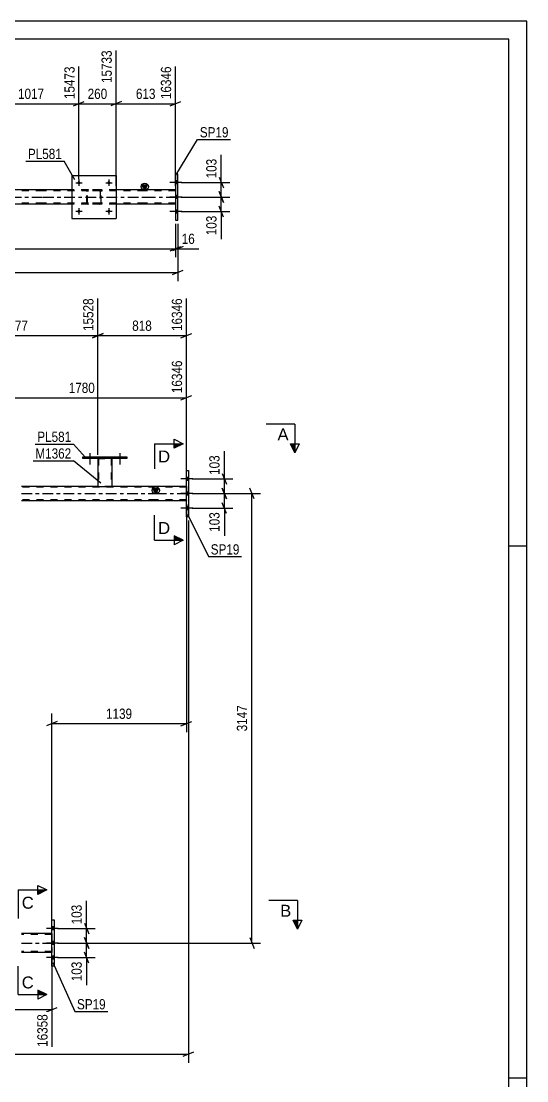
# Model space of a CAD drawing. Header units: millimetres. Extents: x 0 to 841, y 0 to 594.
# Drawn here: x 699.4 to 841, y 297.3 to 594 of the extents above; entities that cross this region are included whole.
import ezdxf

# ---------------------------------------------------------------- set-up
doc = ezdxf.new("R2010")
doc.units = ezdxf.units.MM
doc.linetypes.add('DXK_LINE_DOT2', pattern=[3.9198, 1.9599, -1.9599])
doc.linetypes.add('DXK_LINE_DOT3', pattern=[5.9187, 2.979, -0.9799, 0.9799, -0.9799])
doc.styles.add('Arial', font='ARIAL.TTF', dxfattribs={"height": 0.2})
doc.styles.add('Arial Narrow', font='ARIALN.TTF', dxfattribs={"height": 0.2})

# ---------------------------------------------------------------- blocks, each defined once
blk = doc.blocks.new('Unknown-318894736-1133')
at = {"color": 5, "linetype": 'Continuous'}
for p, q in [((841, 594), (0, 594)), ((841, 0), (841, 594)), ((836, 589), (5, 589)), ((836, 5), (836, 589)), ((841, 447), (836, 447)), ((841, 298), (836, 298))]:
    blk.add_line(p, q, dxfattribs=at)
blk = doc.blocks.new('Part-318894736-4800 - 4784')
at = {"color": 2, "linetype": 'Continuous'}
for p, q in [((743.25, 551.26), (742.61, 551.26)), ((742.61, 551.26), (742.61, 538.26)), ((743.25, 538.26), (743.25, 551.26)), ((742.61, 538.26), (743.25, 538.26))]:
    blk.add_line(p, q, dxfattribs=at)
blk = doc.blocks.new('Part-318894736-4868 - 4784')
at = {"color": 2, "linetype": 'Continuous'}
for p, q in [((713.59, 550.76), (713.59, 538.76)), ((713.59, 550.76), (725.99, 550.76)), ((725.99, 550.76), (725.99, 538.76)), ((713.59, 538.76), (725.99, 538.76))]:
    blk.add_line(p, q, dxfattribs=at)
blk = doc.blocks.new('Part-318894736-4863 - 4784')
at = {"color": 7, "linetype": 'DXK_LINE_DOT2'}
for p, q in [((717.79, 546.28), (717.82, 546.46)), ((717.82, 546.46), (717.79, 546.28)), ((717.79, 543.24), (717.79, 546.28)), ((718.03, 546.28), (718.04, 546.37)), ((718.03, 543.24), (718.03, 546.28)), ((718.04, 546.37), (718.1, 546.45)), ((718.08, 546.72), (718.27, 546.76)), ((718.27, 546.76), (718.08, 546.72)), ((718.1, 546.45), (718.17, 546.5)), ((718.17, 546.5), (718.27, 546.52)), ((721.31, 546.76), (718.27, 546.76)), ((721.31, 546.52), (718.27, 546.52)), ((721.31, 546.76), (721.49, 546.72)), ((721.49, 546.72), (721.31, 546.76)), ((721.31, 546.52), (721.4, 546.5)), ((721.4, 546.5), (721.48, 546.45)), ((721.48, 546.45), (721.53, 546.37)), ((721.53, 546.37), (721.55, 546.28)), ((721.55, 546.28), (721.55, 543.24)), ((721.75, 546.46), (721.79, 546.28)), ((721.79, 546.28), (721.75, 546.46)), ((721.79, 543.24), (721.79, 546.28)), ((717.82, 543.05), (717.79, 543.24)), ((717.79, 543.24), (717.82, 543.05)), ((718.04, 543.14), (718.03, 543.24)), ((718.1, 543.07), (718.04, 543.14)), ((718.17, 543.01), (718.1, 543.07)), ((721.48, 543.07), (721.4, 543.01)), ((721.53, 543.14), (721.48, 543.07)), ((721.55, 543.24), (721.53, 543.14)), ((721.79, 543.24), (721.75, 543.05)), ((721.75, 543.05), (721.79, 543.24)), ((718.27, 542.76), (718.08, 542.79)), ((718.08, 542.79), (718.27, 542.76)), ((718.27, 543), (718.17, 543.01)), ((721.31, 543), (718.27, 543)), ((721.31, 542.76), (718.27, 542.76)), ((721.4, 543.01), (721.31, 543)), ((721.49, 542.79), (721.31, 542.76)), ((721.31, 542.76), (721.49, 542.79))]:
    blk.add_line(p, q, dxfattribs=at)
at = {"color": 7, "linetype": 'DXK_LINE_DOT3'}
blk.add_line((719.79, 544.76), (719.79, 544.76), dxfattribs=at)
at = {"color": 7, "linetype": 'DXK_LINE_DOT2'}
for centre, start, end in [((718.27, 546.28), 112.5, 157.5), ((718.27, 546.28), 112.5, 157.5), ((721.31, 546.28), 22.5, 67.5), ((721.31, 546.28), 22.5, 67.5), ((718.27, 543.24), 202.5, 247.5), ((718.27, 543.24), 202.5, 247.5), ((721.31, 543.24), 292.5, 337.5), ((721.31, 543.24), 292.5, 337.5)]:
    blk.add_arc(centre, 0.48, start, end, dxfattribs=at)
blk = doc.blocks.new('Bolt-318894736-4921 - 4784')
at = {"linetype": 'Continuous'}
for points in [[(716.03, 540.76, -1), (715.15, 540.76, -1)], [(724.43, 540.76, -1), (723.55, 540.76, -1)]]:
    blk.add_hatch(color=1, dxfattribs=at).paths.add_polyline_path(points)
at = {"color": 1, "linetype": 'Continuous'}
for p, q in [((714.71, 540.76), (716.47, 540.76)), ((715.59, 541.64), (715.59, 539.88)), ((723.11, 540.76), (724.87, 540.76)), ((723.99, 541.64), (723.99, 539.88))]:
    blk.add_line(p, q, dxfattribs=at)
blk = doc.blocks.new('Bolt-318894736-4922 - 4784')
at = {"linetype": 'Continuous'}
for points in [[(716.03, 548.76, -1), (715.15, 548.76, -1)], [(724.43, 548.76, -1), (723.55, 548.76, -1)]]:
    blk.add_hatch(color=1, dxfattribs=at).paths.add_polyline_path(points)
at = {"color": 1, "linetype": 'Continuous'}
for p, q in [((715.59, 549.64), (715.59, 547.88)), ((723.99, 549.64), (723.99, 547.88)), ((714.71, 548.76), (716.47, 548.76)), ((723.11, 548.76), (724.87, 548.76))]:
    blk.add_line(p, q, dxfattribs=at)
blk = doc.blocks.new('Bolt-318894736-4955 - 4784')
at = {"linetype": 'Continuous'}
for points in [[(743.25, 548.42), (743.25, 549.3), (742.61, 549.3), (742.61, 548.42)], [(743.25, 548.42), (743.25, 549.3), (742.61, 549.3), (742.61, 548.42)], [(743.25, 548.42), (743.25, 549.3), (742.61, 549.3), (742.61, 548.42)], [(743.25, 544.32), (743.25, 545.2), (742.61, 545.2), (742.61, 544.32)], [(743.25, 544.32), (743.25, 545.2), (742.61, 545.2), (742.61, 544.32)], [(743.25, 540.22), (743.25, 541.1), (742.61, 541.1), (742.61, 540.22)], [(743.25, 540.22), (743.25, 541.1), (742.61, 541.1), (742.61, 540.22)], [(743.25, 540.22), (743.25, 541.1), (742.61, 541.1), (742.61, 540.22)]]:
    blk.add_hatch(color=1, dxfattribs=at).paths.add_polyline_path(points)
at = {"color": 1, "linetype": 'Continuous'}
for p, q in [((743.25, 549.3), (742.61, 549.3)), ((743.25, 549.3), (742.61, 549.3)), ((743.25, 549.3), (742.61, 549.3)), ((744.41, 548.86), (741.09, 548.86)), ((744.41, 548.86), (741.09, 548.86)), ((744.41, 548.86), (741.09, 548.86)), ((743.25, 548.42), (742.61, 548.42)), ((743.25, 548.42), (742.61, 548.42)), ((743.25, 548.42), (742.61, 548.42)), ((744.41, 544.76), (741.09, 544.76)), ((744.41, 544.76), (741.09, 544.76)), ((743.25, 545.2), (742.61, 545.2)), ((743.25, 545.2), (742.61, 545.2)), ((743.25, 544.32), (742.61, 544.32)), ((743.25, 544.32), (742.61, 544.32)), ((744.41, 540.66), (741.09, 540.66)), ((744.41, 540.66), (741.09, 540.66)), ((744.41, 540.66), (741.09, 540.66)), ((743.25, 541.1), (742.61, 541.1)), ((743.25, 541.1), (742.61, 541.1)), ((743.25, 541.1), (742.61, 541.1)), ((743.25, 540.22), (742.61, 540.22)), ((743.25, 540.22), (742.61, 540.22)), ((743.25, 540.22), (742.61, 540.22))]:
    blk.add_line(p, q, dxfattribs=at)
blk = doc.blocks.new('Part-318894736-4962 - 4784')
at = {"linetype": 'Continuous'}
blk.add_hatch(color=2, dxfattribs=at).paths.add_polyline_path([(734.04, 546.76), (733.24, 548.16), (734.84, 548.16)])
at = {"color": 7, "linetype": 'DXK_LINE_DOT2'}
for p, q in [((705.49, 546.52), (110.57, 546.52)), ((733.99, 546.52), (705.59, 546.52)), ((725.99, 546.76), (713.59, 546.76)), ((742.61, 546.52), (734.09, 546.52)), ((742.61, 546.76), (742.61, 542.76)), ((705.49, 543), (110.57, 543)), ((733.99, 543), (705.59, 543)), ((725.99, 542.76), (713.59, 542.76)), ((742.61, 543), (734.09, 543))]:
    blk.add_line(p, q, dxfattribs=at)
at = {"color": 2, "linetype": 'Continuous'}
for p, q in [((705.49, 546.76), (688.81, 546.76)), ((713.59, 546.76), (705.59, 546.76)), ((733.99, 546.76), (725.99, 546.76)), ((734.04, 546.76), (733.24, 548.16)), ((733.24, 548.16), (734.84, 548.16)), ((734.84, 548.16), (734.04, 546.76)), ((742.61, 546.76), (734.09, 546.76)), ((705.49, 542.76), (688.81, 542.76)), ((713.59, 542.76), (705.59, 542.76)), ((733.99, 542.76), (725.99, 542.76)), ((742.61, 542.76), (734.09, 542.76))]:
    blk.add_line(p, q, dxfattribs=at)
at = {"color": 7, "linetype": 'DXK_LINE_DOT3'}
for p, q in [((110.57, 544.76), (705.49, 544.76)), ((705.59, 544.76), (733.99, 544.76)), ((734.09, 544.76), (742.61, 544.76))]:
    blk.add_line(p, q, dxfattribs=at)
at = {"color": 2, "linetype": 'Continuous'}
blk.add_circle((734.04, 547.66), 1, dxfattribs=at)
blk = doc.blocks.new('Bolt-318894736-3233 - 3231')
at = {"linetype": 'Continuous'}
for points in [[(718.21, 471.54), (719.09, 471.54), (719.09, 472.02), (718.21, 472.02)], [(726.61, 471.54), (727.49, 471.54), (727.49, 472.02), (726.61, 472.02)]]:
    blk.add_hatch(color=1, dxfattribs=at).paths.add_polyline_path(points)
at = {"color": 1, "linetype": 'Continuous'}
for p, q in [((718.21, 472.02), (718.21, 471.54)), ((718.65, 473.02), (718.65, 469.9)), ((719.09, 472.02), (719.09, 471.54)), ((726.61, 472.02), (726.61, 471.54)), ((727.05, 473.02), (727.05, 469.9)), ((727.49, 472.02), (727.49, 471.54))]:
    blk.add_line(p, q, dxfattribs=at)
blk = doc.blocks.new('Part-318894736-3268 - 3231')
at = {"color": 2, "linetype": 'Continuous'}
for p, q in [((720.85, 471.54), (720.85, 463.71)), ((724.85, 471.54), (724.85, 463.71)), ((720.85, 463.71), (724.82, 463.71)), ((724.85, 463.71), (724.82, 463.71))]:
    blk.add_line(p, q, dxfattribs=at)
at = {"color": 7, "linetype": 'DXK_LINE_DOT2'}
for p, q in [((720.85, 471.54), (724.85, 471.54)), ((720.85, 471.54), (720.85, 471.54)), ((720.85, 471.54), (720.85, 471.54)), ((721.09, 471.54), (721.09, 463.71)), ((724.61, 471.54), (724.61, 463.71)), ((724.85, 471.54), (724.85, 471.54)), ((724.85, 471.54), (724.85, 471.54)), ((724.59, 463.71), (724.61, 463.71))]:
    blk.add_line(p, q, dxfattribs=at)
blk = doc.blocks.new('Part-318894736-3263 - 3231')
at = {"color": 2, "linetype": 'Continuous'}
for p, q in [((716.65, 472.02), (729.05, 472.02)), ((716.65, 471.54), (716.65, 472.02)), ((729.05, 472.02), (729.05, 471.54)), ((729.05, 471.54), (716.65, 471.54))]:
    blk.add_line(p, q, dxfattribs=at)
blk = doc.blocks.new('Bolt-318894736-3346 - 3231')
at = {"linetype": 'Continuous'}
for points in [[(718.21, 471.54), (719.09, 471.54), (719.09, 472.02), (718.21, 472.02)], [(726.61, 471.54), (727.49, 471.54), (727.49, 472.02), (726.61, 472.02)]]:
    blk.add_hatch(color=1, dxfattribs=at).paths.add_polyline_path(points)
at = {"color": 1, "linetype": 'Continuous'}
for p, q in [((718.21, 472.02), (718.21, 471.54)), ((718.65, 473.02), (718.65, 469.9)), ((719.09, 472.02), (719.09, 471.54)), ((726.61, 472.02), (726.61, 471.54)), ((727.05, 473.02), (727.05, 469.9)), ((727.49, 472.02), (727.49, 471.54))]:
    blk.add_line(p, q, dxfattribs=at)
blk = doc.blocks.new('Part-318894736-3419 - 3231')
at = {"color": 2, "linetype": 'Continuous'}
for p, q in [((708, 338.49), (699.48, 338.49)), ((708, 333.21), (699.48, 333.21))]:
    blk.add_line(p, q, dxfattribs=at)
at = {"color": 7, "linetype": 'DXK_LINE_DOT2'}
for p, q in [((708, 338.49), (708, 333.21)), ((708, 338.25), (699.48, 338.25)), ((708, 333.45), (699.48, 333.45))]:
    blk.add_line(p, q, dxfattribs=at)
at = {"color": 7, "linetype": 'DXK_LINE_DOT3'}
blk.add_line((699.48, 335.85), (708, 335.85), dxfattribs=at)
blk = doc.blocks.new('Part-318894736-3655 - 3231')
at = {"linetype": 'Continuous'}
blk.add_hatch(color=2, dxfattribs=at).paths.add_polyline_path([(737.11, 461.71), (736.31, 463.11), (737.91, 463.11)])
at = {"color": 2, "linetype": 'Continuous'}
for p, q in [((720.85, 463.71), (699.48, 463.71)), ((737.05, 463.71), (724.85, 463.71)), ((737.11, 461.71), (736.31, 463.11)), ((736.31, 463.11), (737.91, 463.11)), ((737.91, 463.11), (737.11, 461.71)), ((745.67, 463.71), (737.15, 463.71)), ((737.05, 459.71), (699.48, 459.71)), ((745.67, 459.71), (737.15, 459.71))]:
    blk.add_line(p, q, dxfattribs=at)
at = {"color": 7, "linetype": 'DXK_LINE_DOT2'}
for p, q in [((737.05, 463.47), (699.48, 463.47)), ((724.85, 463.71), (720.85, 463.71)), ((745.67, 463.47), (737.15, 463.47)), ((745.67, 463.71), (745.67, 459.71)), ((737.05, 459.95), (699.48, 459.95)), ((745.67, 459.95), (737.15, 459.95))]:
    blk.add_line(p, q, dxfattribs=at)
at = {"color": 7, "linetype": 'DXK_LINE_DOT3'}
for p, q in [((699.48, 461.71), (737.05, 461.71)), ((737.15, 461.71), (745.67, 461.71))]:
    blk.add_line(p, q, dxfattribs=at)
at = {"color": 2, "linetype": 'Continuous'}
blk.add_circle((737.11, 462.61), 1, dxfattribs=at)
blk = doc.blocks.new('Bolt-318894736-3677 - 3231')
at = {"linetype": 'Continuous'}
for points in [[(745.67, 466.25), (745.67, 465.37), (746.31, 465.37), (746.31, 466.25)], [(745.67, 466.25), (745.67, 465.37), (746.31, 465.37), (746.31, 466.25)], [(745.67, 466.25), (745.67, 465.37), (746.31, 465.37), (746.31, 466.25)], [(745.67, 462.15), (745.67, 461.27), (746.31, 461.27), (746.31, 462.15)], [(745.67, 462.15), (745.67, 461.27), (746.31, 461.27), (746.31, 462.15)], [(745.67, 458.05), (745.67, 457.17), (746.31, 457.17), (746.31, 458.05)], [(745.67, 458.05), (745.67, 457.17), (746.31, 457.17), (746.31, 458.05)], [(745.67, 458.05), (745.67, 457.17), (746.31, 457.17), (746.31, 458.05)]]:
    blk.add_hatch(color=1, dxfattribs=at).paths.add_polyline_path(points)
at = {"color": 1, "linetype": 'Continuous'}
for p, q in [((746.31, 466.25), (745.67, 466.25)), ((746.31, 466.25), (745.67, 466.25)), ((746.31, 466.25), (745.67, 466.25)), ((747.47, 465.81), (744.15, 465.81)), ((747.47, 465.81), (744.15, 465.81)), ((747.47, 465.81), (744.15, 465.81)), ((746.31, 465.37), (745.67, 465.37)), ((746.31, 465.37), (745.67, 465.37)), ((746.31, 465.37), (745.67, 465.37)), ((747.47, 461.71), (744.15, 461.71)), ((747.47, 461.71), (744.15, 461.71)), ((746.31, 462.15), (745.67, 462.15)), ((746.31, 462.15), (745.67, 462.15)), ((746.31, 461.27), (745.67, 461.27)), ((746.31, 461.27), (745.67, 461.27)), ((747.47, 457.61), (744.15, 457.61)), ((747.47, 457.61), (744.15, 457.61)), ((747.47, 457.61), (744.15, 457.61)), ((746.31, 458.05), (745.67, 458.05)), ((746.31, 458.05), (745.67, 458.05)), ((746.31, 458.05), (745.67, 458.05)), ((746.31, 457.17), (745.67, 457.17)), ((746.31, 457.17), (745.67, 457.17)), ((746.31, 457.17), (745.67, 457.17))]:
    blk.add_line(p, q, dxfattribs=at)
blk = doc.blocks.new('Part-318894736-3600 - 3231')
at = {"color": 2, "linetype": 'Continuous'}
for p, q in [((708, 329.35), (708, 342.35)), ((708, 342.35), (708.64, 342.35)), ((708.64, 342.35), (708.64, 329.35)), ((708.64, 329.35), (708, 329.35))]:
    blk.add_line(p, q, dxfattribs=at)
blk = doc.blocks.new('Part-318894736-3605 - 3231')
at = {"color": 2, "linetype": 'Continuous'}
for p, q in [((745.67, 455.21), (745.67, 468.21)), ((745.67, 468.21), (746.31, 468.21)), ((746.31, 468.21), (746.31, 455.21)), ((746.31, 455.21), (745.67, 455.21))]:
    blk.add_line(p, q, dxfattribs=at)
blk = doc.blocks.new('Bolt-318894736-3676 - 3231')
at = {"linetype": 'Continuous'}
for points in [[(708, 340.39), (708, 339.51), (708.64, 339.51), (708.64, 340.39)], [(708, 340.39), (708, 339.51), (708.64, 339.51), (708.64, 340.39)], [(708, 340.39), (708, 339.51), (708.64, 339.51), (708.64, 340.39)], [(708, 336.29), (708, 335.41), (708.64, 335.41), (708.64, 336.29)], [(708, 336.29), (708, 335.41), (708.64, 335.41), (708.64, 336.29)], [(708, 332.19), (708, 331.31), (708.64, 331.31), (708.64, 332.19)], [(708, 332.19), (708, 331.31), (708.64, 331.31), (708.64, 332.19)], [(708, 332.19), (708, 331.31), (708.64, 331.31), (708.64, 332.19)]]:
    blk.add_hatch(color=1, dxfattribs=at).paths.add_polyline_path(points)
at = {"color": 1, "linetype": 'Continuous'}
for p, q in [((709.8, 339.95), (706.48, 339.95)), ((709.8, 339.95), (706.48, 339.95)), ((709.8, 339.95), (706.48, 339.95)), ((708.64, 340.39), (708, 340.39)), ((708.64, 340.39), (708, 340.39)), ((708.64, 340.39), (708, 340.39)), ((708.64, 339.51), (708, 339.51)), ((708.64, 339.51), (708, 339.51)), ((708.64, 339.51), (708, 339.51)), ((709.8, 335.85), (706.48, 335.85)), ((709.8, 335.85), (706.48, 335.85)), ((708.64, 336.29), (708, 336.29)), ((708.64, 336.29), (708, 336.29)), ((708.64, 335.41), (708, 335.41)), ((708.64, 335.41), (708, 335.41)), ((709.8, 331.75), (706.48, 331.75)), ((709.8, 331.75), (706.48, 331.75)), ((709.8, 331.75), (706.48, 331.75)), ((708.64, 332.19), (708, 332.19)), ((708.64, 332.19), (708, 332.19)), ((708.64, 332.19), (708, 332.19)), ((708.64, 331.31), (708, 331.31)), ((708.64, 331.31), (708, 331.31)), ((708.64, 331.31), (708, 331.31))]:
    blk.add_line(p, q, dxfattribs=at)
blk = doc.blocks.new('StraightDimension-318894736-5016 - 4784')
at = {"color": 7, "linetype": 'Continuous'}
for p, q in [((742.61, 537.26), (742.61, 527.88)), ((743.25, 537.26), (743.25, 527.88)), ((741.11, 529.68), (744.11, 530.88)), ((744.75, 530.88), (741.75, 529.68)), ((742.61, 530.28), (743.25, 530.28))]:
    blk.add_line(p, q, dxfattribs=at)
at = {"color": 0}
blk.add_wipeout([(748.63, 531.03), (748.63, 535.23), (743.77, 535.23), (743.77, 531.03)], dxfattribs=at)
at = {"color": 7, "linetype": 'Continuous'}
blk.add_line((743.25, 530.28), (749.15, 530.28), dxfattribs=at)
blk.add_line((743.25, 530.28), (749.15, 530.28), dxfattribs=at)
at = {"color": 3, "style": 'Arial Narrow'}
blk.add_text('16', height=2.863, dxfattribs=at).set_placement((744.37, 531.63))
blk = doc.blocks.new('StraightDimension-318894736-5026 - 4784')
at = {"color": 7, "linetype": 'Continuous'}
for p, q in [((742.61, 537.26), (742.61, 527.88)), ((110.57, 530.28), (742.61, 530.28)), ((741.11, 529.68), (744.11, 530.88))]:
    blk.add_line(p, q, dxfattribs=at)
blk = doc.blocks.new('StraightDimension-318894736-5047 - 4784')
at = {"color": 7, "linetype": 'Continuous'}
for p, q in [((754.86, 550.36), (756.06, 547.36)), ((744.25, 548.86), (757.86, 548.86)), ((756.06, 543.26), (754.86, 546.26)), ((755.46, 544.76), (755.46, 548.86)), ((744.25, 544.76), (757.86, 544.76))]:
    blk.add_line(p, q, dxfattribs=at)
at = {"color": 0}
blk.add_wipeout([(754.71, 556.07), (750.51, 556.07), (750.51, 549.38), (754.71, 549.38)], dxfattribs=at)
at = {"color": 7, "linetype": 'Continuous'}
blk.add_line((755.46, 548.86), (755.46, 556.59), dxfattribs=at)
blk.add_line((755.46, 548.86), (755.46, 556.59), dxfattribs=at)
at = {"color": 3, "style": 'Arial Narrow'}
blk.add_text('103', height=2.863, rotation=90.0002, dxfattribs=at).set_placement((754.11, 549.98))
blk = doc.blocks.new('StraightDimension-318894736-5057 - 4784')
at = {"color": 7, "linetype": 'Continuous'}
for p, q in [((754.86, 546.26), (756.06, 543.26)), ((744.25, 544.76), (757.86, 544.76)), ((755.46, 540.66), (755.46, 544.76)), ((744.25, 540.66), (757.86, 540.66)), ((756.06, 539.16), (754.86, 542.16))]:
    blk.add_line(p, q, dxfattribs=at)
at = {"color": 0}
blk.add_wipeout([(754.71, 540.13), (750.51, 540.13), (750.51, 533.45), (754.71, 533.45)], dxfattribs=at)
at = {"color": 7, "linetype": 'Continuous'}
blk.add_line((755.46, 540.66), (755.46, 532.92), dxfattribs=at)
blk.add_line((755.46, 540.66), (755.46, 532.92), dxfattribs=at)
at = {"color": 3, "style": 'Arial Narrow'}
blk.add_text('103', height=2.863, rotation=90.0002, dxfattribs=at).set_placement((754.11, 534.05))
blk = doc.blocks.new('StraightDimension-318894736-5554 - 4784')
at = {"color": 7, "linetype": 'Continuous'}
for p, q in [((688.81, 547.76), (688.81, 585.82)), ((715.59, 549.76), (715.59, 581.32)), ((690.31, 571.48), (687.31, 570.28)), ((688.81, 570.88), (715.59, 570.88)), ((714.09, 570.28), (717.09, 571.48))]:
    blk.add_line(p, q, dxfattribs=at)
at = {"color": 0, "linetype": 'Continuous'}
blk.add_wipeout([(714.99, 581.92), (710.79, 581.92), (710.79, 571.58), (714.99, 571.58)], dxfattribs=at)
at = {"color": 0}
blk.add_wipeout([(706.45, 571.63), (706.45, 575.83), (697.94, 575.83), (697.94, 571.63)], dxfattribs=at)
at = {"color": 3, "linetype": 'Continuous', "style": 'Arial Narrow'}
blk.add_text('15473', height=2.863, rotation=90.0002, dxfattribs=at).set_placement((714.39, 572.18))
at = {"color": 3, "style": 'Arial Narrow'}
blk.add_text('1017', height=2.863, dxfattribs=at).set_placement((698.54, 572.23))
blk = doc.blocks.new('StraightDimension-318894736-5574 - 4784')
at = {"color": 7, "linetype": 'Continuous'}
for p, q in [((725.99, 547.76), (725.99, 585.82)), ((715.59, 549.76), (715.59, 581.32)), ((714.09, 570.28), (717.09, 571.48)), ((715.59, 570.88), (725.99, 570.88)), ((727.49, 571.48), (724.49, 570.28))]:
    blk.add_line(p, q, dxfattribs=at)
at = {"color": 0}
blk.add_wipeout([(724.13, 571.63), (724.13, 575.83), (717.44, 575.83), (717.44, 571.63)], dxfattribs=at)
at = {"color": 0, "linetype": 'Continuous'}
blk.add_wipeout([(725.39, 586.42), (721.19, 586.42), (721.19, 576.08), (725.39, 576.08)], dxfattribs=at)
at = {"color": 3, "linetype": 'Continuous', "style": 'Arial Narrow'}
blk.add_text('15733', height=2.863, rotation=90.0002, dxfattribs=at).set_placement((724.79, 576.68))
at = {"color": 3, "style": 'Arial Narrow'}
blk.add_text('260', height=2.863, dxfattribs=at).set_placement((718.04, 572.23))
blk = doc.blocks.new('StraightDimension-318894736-5590 - 4784')
at = {"color": 7, "linetype": 'Continuous'}
for p, q in [((725.99, 547.76), (725.99, 585.82)), ((742.61, 547.76), (742.61, 581.32)), ((727.49, 571.48), (724.49, 570.28)), ((725.99, 570.88), (742.61, 570.88)), ((741.11, 570.28), (744.11, 571.48))]:
    blk.add_line(p, q, dxfattribs=at)
at = {"color": 0}
blk.add_wipeout([(737.64, 571.63), (737.64, 575.83), (730.95, 575.83), (730.95, 571.63)], dxfattribs=at)
at = {"color": 0, "linetype": 'Continuous'}
blk.add_wipeout([(742.01, 581.92), (737.81, 581.92), (737.81, 571.58), (742.01, 571.58)], dxfattribs=at)
at = {"color": 3, "linetype": 'Continuous', "style": 'Arial Narrow'}
blk.add_text('16346', height=2.863, rotation=90.0002, dxfattribs=at).set_placement((741.41, 572.18))
at = {"color": 3, "style": 'Arial Narrow'}
blk.add_text('613', height=2.863, dxfattribs=at).set_placement((731.55, 572.23))
blk = doc.blocks.new('StraightDimension-318894736-5602 - 4784')
at = {"color": 7, "linetype": 'Continuous'}
for p, q in [((743.25, 537.26), (743.25, 521.24)), ((109.93, 523.64), (743.25, 523.64)), ((741.75, 523.04), (744.75, 524.24))]:
    blk.add_line(p, q, dxfattribs=at)
blk = doc.blocks.new('StraightDimension-318894736-4009 - 3231')
at = {"color": 7, "linetype": 'Continuous'}
for p, q in [((709.64, 335.85), (720.13, 335.85)), ((717.13, 337.35), (718.33, 334.35)), ((717.73, 331.75), (717.73, 335.85)), ((718.33, 330.25), (717.13, 333.25)), ((709.64, 331.75), (720.13, 331.75))]:
    blk.add_line(p, q, dxfattribs=at)
at = {"color": 0}
blk.add_wipeout([(716.98, 331.23), (712.78, 331.23), (712.78, 324.54), (716.98, 324.54)], dxfattribs=at)
at = {"color": 7, "linetype": 'Continuous'}
blk.add_line((717.73, 331.75), (717.73, 324.02), dxfattribs=at)
blk.add_line((717.73, 331.75), (717.73, 324.02), dxfattribs=at)
at = {"color": 3, "style": 'Arial Narrow'}
blk.add_text('103', height=2.863, rotation=90.0002, dxfattribs=at).set_placement((716.38, 325.14))
blk = doc.blocks.new('StraightDimension-318894736-14807 - 3231')
at = {"color": 7, "linetype": 'Continuous'}
for p, q in [((687.12, 460.71), (687.12, 498.98)), ((745.67, 464.71), (745.67, 498.98)), ((688.62, 489.14), (685.62, 487.94)), ((687.12, 488.54), (745.67, 488.54)), ((744.17, 487.94), (747.17, 489.14))]:
    blk.add_line(p, q, dxfattribs=at)
at = {"color": 0, "linetype": 'Continuous'}
blk.add_wipeout([(745.07, 499.58), (740.87, 499.58), (740.87, 489.24), (745.07, 489.24)], dxfattribs=at)
at = {"color": 0}
blk.add_wipeout([(720.65, 489.29), (720.65, 493.49), (712.14, 493.49), (712.14, 489.29)], dxfattribs=at)
at = {"color": 3, "linetype": 'Continuous', "style": 'Arial Narrow'}
blk.add_text('16346', height=2.863, rotation=90.0002, dxfattribs=at).set_placement((744.47, 489.84))
at = {"color": 3, "style": 'Arial Narrow'}
blk.add_text('1780', height=2.863, dxfattribs=at).set_placement((712.74, 489.89))
blk = doc.blocks.new('StraightDimension-318894736-4077 - 3231')
at = {"color": 7, "linetype": 'Continuous'}
for p, q in [((745.67, 458.71), (745.67, 394.88)), ((709.5, 397.88), (706.5, 396.68)), ((708, 339.49), (708, 400.13)), ((744.17, 396.68), (747.17, 397.88)), ((708, 397.28), (745.67, 397.28))]:
    blk.add_line(p, q, dxfattribs=at)
at = {"color": 0}
blk.add_wipeout([(731.09, 398.03), (731.09, 402.23), (722.58, 402.23), (722.58, 398.03)], dxfattribs=at)
at = {"color": 3, "style": 'Arial Narrow'}
blk.add_text('1139', height=2.863, dxfattribs=at).set_placement((723.18, 398.63))
blk = doc.blocks.new('StraightDimension-318894736-3850 - 3231')
at = {"color": 7, "linetype": 'Continuous'}
for p, q in [((720.85, 472.54), (720.85, 516.38)), ((745.67, 464.71), (745.67, 516.38)), ((722.35, 506.54), (719.35, 505.34)), ((720.85, 505.94), (745.67, 505.94)), ((744.17, 505.34), (747.17, 506.54))]:
    blk.add_line(p, q, dxfattribs=at)
at = {"color": 0, "linetype": 'Continuous'}
blk.add_wipeout([(745.07, 516.98), (740.87, 516.98), (740.87, 506.64), (745.07, 506.64)], dxfattribs=at)
at = {"color": 0}
blk.add_wipeout([(736.61, 506.69), (736.61, 510.89), (729.92, 510.89), (729.92, 506.69)], dxfattribs=at)
at = {"color": 3, "linetype": 'Continuous', "style": 'Arial Narrow'}
blk.add_text('16346', height=2.863, rotation=90.0002, dxfattribs=at).set_placement((744.47, 507.24))
at = {"color": 3, "style": 'Arial Narrow'}
blk.add_text('818', height=2.863, dxfattribs=at).set_placement((730.52, 507.29))
blk = doc.blocks.new('StraightDimension-318894736-3860 - 3231')
at = {"color": 7, "linetype": 'Continuous'}
for p, q in [((674.5, 472.54), (674.5, 516.38)), ((720.85, 472.54), (720.85, 516.38)), ((676, 506.54), (673, 505.34)), ((674.5, 505.94), (720.85, 505.94)), ((719.35, 505.34), (722.35, 506.54))]:
    blk.add_line(p, q, dxfattribs=at)
at = {"color": 0, "linetype": 'Continuous'}
blk.add_wipeout([(720.25, 516.98), (716.05, 516.98), (716.05, 506.64), (720.25, 506.64)], dxfattribs=at)
at = {"color": 0}
blk.add_wipeout([(701.93, 506.69), (701.93, 510.89), (693.42, 510.89), (693.42, 506.69)], dxfattribs=at)
at = {"color": 3, "linetype": 'Continuous', "style": 'Arial Narrow'}
blk.add_text('15528', height=2.863, rotation=90.0002, dxfattribs=at).set_placement((719.65, 507.24))
at = {"color": 3, "style": 'Arial Narrow'}
blk.add_text('1277', height=2.863, dxfattribs=at).set_placement((694.02, 507.29))
blk = doc.blocks.new('StraightDimension-318894736-4001 - 3231')
at = {"color": 7, "linetype": 'Continuous'}
for p, q in [((717.13, 341.45), (718.33, 338.45)), ((709.64, 339.95), (720.13, 339.95)), ((717.73, 335.85), (717.73, 339.95)), ((709.64, 335.85), (720.13, 335.85)), ((718.33, 334.35), (717.13, 337.35))]:
    blk.add_line(p, q, dxfattribs=at)
at = {"color": 0}
blk.add_wipeout([(716.98, 347.16), (712.78, 347.16), (712.78, 340.48), (716.98, 340.48)], dxfattribs=at)
at = {"color": 7, "linetype": 'Continuous'}
blk.add_line((717.73, 339.95), (717.73, 347.69), dxfattribs=at)
blk.add_line((717.73, 339.95), (717.73, 347.69), dxfattribs=at)
at = {"color": 3, "style": 'Arial Narrow'}
blk.add_text('103', height=2.863, rotation=90.0002, dxfattribs=at).set_placement((716.38, 341.08))
blk = doc.blocks.new('StraightDimension-318894736-4018 - 3231')
at = {"color": 7, "linetype": 'Continuous'}
for p, q in [((755.71, 463.21), (756.91, 460.21)), ((747.31, 461.71), (758.71, 461.71)), ((756.31, 457.61), (756.31, 461.71)), ((747.31, 457.61), (758.71, 457.61)), ((756.91, 456.11), (755.71, 459.11))]:
    blk.add_line(p, q, dxfattribs=at)
at = {"color": 0}
blk.add_wipeout([(755.56, 457.09), (751.36, 457.09), (751.36, 450.4), (755.56, 450.4)], dxfattribs=at)
at = {"color": 7, "linetype": 'Continuous'}
blk.add_line((756.31, 457.61), (756.31, 449.88), dxfattribs=at)
blk.add_line((756.31, 457.61), (756.31, 449.88), dxfattribs=at)
at = {"color": 3, "style": 'Arial Narrow'}
blk.add_text('103', height=2.863, rotation=90.0002, dxfattribs=at).set_placement((754.96, 451))
blk = doc.blocks.new('StraightDimension-318894736-4028 - 3231')
at = {"color": 7, "linetype": 'Continuous'}
for p, q in [((755.71, 467.31), (756.91, 464.31)), ((747.31, 465.81), (758.71, 465.81)), ((756.91, 460.21), (755.71, 463.21)), ((756.31, 461.71), (756.31, 465.81)), ((747.31, 461.71), (758.71, 461.71))]:
    blk.add_line(p, q, dxfattribs=at)
at = {"color": 0}
blk.add_wipeout([(755.56, 473.02), (751.36, 473.02), (751.36, 466.34), (755.56, 466.34)], dxfattribs=at)
at = {"color": 7, "linetype": 'Continuous'}
blk.add_line((756.31, 465.81), (756.31, 473.55), dxfattribs=at)
blk.add_line((756.31, 465.81), (756.31, 473.55), dxfattribs=at)
at = {"color": 3, "style": 'Arial Narrow'}
blk.add_text('103', height=2.863, rotation=90.0002, dxfattribs=at).set_placement((754.96, 466.94))
blk = doc.blocks.new('StraightDimension-318894736-4088 - 3231')
at = {"color": 7, "linetype": 'Continuous'}
for p, q in [((764.63, 460.21), (763.43, 463.21)), ((747.31, 461.71), (766.43, 461.71)), ((764.03, 335.85), (764.03, 461.71)), ((709.64, 335.85), (766.43, 335.85)), ((763.43, 337.35), (764.63, 334.35))]:
    blk.add_line(p, q, dxfattribs=at)
at = {"color": 0}
blk.add_wipeout([(763.28, 403.04), (759.08, 403.04), (759.08, 394.53), (763.28, 394.53)], dxfattribs=at)
at = {"color": 3, "style": 'Arial Narrow'}
blk.add_text('3147', height=2.863, rotation=90.0002, dxfattribs=at).set_placement((762.68, 395.13))
blk = doc.blocks.new('StraightDimension-318894736-4363 - 3231')
at = {"color": 7, "linetype": 'Continuous'}
for p, q in [((746.31, 454.21), (746.31, 302.34)), ((85.4, 304.74), (746.31, 304.74)), ((744.81, 304.14), (747.81, 305.34))]:
    blk.add_line(p, q, dxfattribs=at)
blk = doc.blocks.new('StraightDimension-318894736-15041 - 3231')
at = {"color": 7, "linetype": 'Continuous'}
for p, q in [((647.26, 337.49), (647.26, 306.77)), ((708, 332.21), (708, 306.77)), ((648.76, 317.81), (645.76, 316.61)), ((706.5, 316.61), (709.5, 317.81)), ((647.26, 317.21), (708, 317.21))]:
    blk.add_line(p, q, dxfattribs=at)
at = {"color": 0}
blk.add_wipeout([(681.89, 317.96), (681.89, 322.16), (673.37, 322.16), (673.37, 317.96)], dxfattribs=at)
at = {"color": 0, "linetype": 'Continuous'}
blk.add_wipeout([(707.4, 316.51), (703.2, 316.51), (703.2, 306.17), (707.4, 306.17)], dxfattribs=at)
at = {"color": 3, "style": 'Arial Narrow'}
blk.add_text('1637', height=2.863, dxfattribs=at).set_placement((673.97, 318.56))
at = {"color": 3, "linetype": 'Continuous', "style": 'Arial Narrow'}
blk.add_text('16358', height=2.863, rotation=90.0002, dxfattribs=at).set_placement((706.8, 306.77))
blk = doc.blocks.new('Mark-318894736-4796 - 4784')
at = {"color": 0}
blk.add_wipeout([(757.47, 561.46), (757.47, 564.46), (749.44, 564.46), (749.44, 561.46)], dxfattribs=at)
blk.add_wipeout([(757.47, 561.46), (757.47, 564.46), (749.44, 564.46), (749.44, 561.46)], dxfattribs=at)
at = {"color": 30, "linetype": 'Continuous'}
for p, q in [((742.76, 550.92), (748.84, 560.86)), ((748.84, 560.86), (758.07, 560.86))]:
    blk.add_line(p, q, dxfattribs=at)
at = {"color": 3, "style": 'Arial Narrow'}
blk.add_text('SP19', height=2.863, dxfattribs=at).set_placement((749.44, 561.46))
blk = doc.blocks.new('Mark-318894736-4864 - 4784')
at = {"color": 0}
blk.add_wipeout([(710.82, 555.4), (710.82, 558.4), (701.31, 558.4), (701.31, 555.4)], dxfattribs=at)
blk.add_wipeout([(710.82, 555.4), (710.82, 558.4), (701.31, 558.4), (701.31, 555.4)], dxfattribs=at)
at = {"color": 30, "linetype": 'Continuous'}
for p in [(700.71, 554.8), (714.42, 549.61)]:
    blk.add_line(p, (711.42, 554.8), dxfattribs=at)
at = {"color": 3, "style": 'Arial Narrow'}
blk.add_text('PL581', height=2.863, dxfattribs=at).set_placement((701.31, 555.4))
blk = doc.blocks.new('Mark-318894736-3259 - 3231')
at = {"color": 0}
blk.add_wipeout([(713.44, 476.18), (713.44, 479.18), (703.93, 479.18), (703.93, 476.18)], dxfattribs=at)
blk.add_wipeout([(713.44, 476.18), (713.44, 479.18), (703.93, 479.18), (703.93, 476.18)], dxfattribs=at)
at = {"color": 30, "linetype": 'Continuous'}
for p in [(703.33, 475.58), (717.42, 471.77)]:
    blk.add_line(p, (714.04, 475.58), dxfattribs=at)
at = {"color": 3, "style": 'Arial Narrow'}
blk.add_text('PL581', height=2.863, dxfattribs=at).set_placement((703.93, 476.18))
blk = doc.blocks.new('Mark-318894736-3264 - 3231')
at = {"color": 0}
blk.add_wipeout([(713.45, 471.51), (713.45, 474.51), (703.4, 474.51), (703.4, 471.51)], dxfattribs=at)
blk.add_wipeout([(713.45, 471.51), (713.45, 474.51), (703.4, 474.51), (703.4, 471.51)], dxfattribs=at)
at = {"color": 30, "linetype": 'Continuous'}
for p in [(702.8, 470.91), (721.77, 464.61)]:
    blk.add_line(p, (714.05, 470.91), dxfattribs=at)
at = {"color": 3, "style": 'Arial Narrow'}
blk.add_text('M1362', height=2.863, dxfattribs=at).set_placement((703.4, 471.51))
blk = doc.blocks.new('SectionMark-318894736-4713 - 3231')
at = {"color": 6, "linetype": 'Continuous'}
for p, q in [((736.76, 475.68), (744.76, 475.68)), ((742.26, 476.93), (744.76, 475.68)), ((736.76, 448.64), (744.76, 448.64)), ((744.76, 448.64), (742.26, 447.39))]:
    blk.add_line(p, q, dxfattribs=at)
at = {"color": 0, "linetype": 'Continuous'}
for points in [[(741.13, 470.43), (741.13, 473.93), (737.76, 473.93), (737.76, 470.43)], [(741.13, 450.39), (741.13, 453.89), (737.76, 453.89), (737.76, 450.39)]]:
    blk.add_wipeout(points, dxfattribs=at)
at = {"linetype": 'Continuous'}
for points in [[(742.26, 474.43), (742.26, 475.68), (744.76, 475.68)], [(742.26, 448.64), (742.26, 449.89), (744.76, 448.64)]]:
    blk.add_hatch(color=6, dxfattribs=at).paths.add_polyline_path(points)
at = {"color": 6, "linetype": 'Continuous'}
for p, q in [((736.76, 475.68), (736.76, 468.68)), ((742.26, 474.43), (742.26, 476.93)), ((744.76, 475.68), (742.26, 474.43)), ((736.76, 448.64), (736.76, 455.64)), ((744.76, 448.64), (742.26, 449.89)), ((742.26, 449.89), (742.26, 447.39))]:
    blk.add_line(p, q, dxfattribs=at)
at = {"color": 3, "linetype": 'Continuous', "style": 'Arial'}
for p in [(737.76, 470.43), (737.76, 450.39)]:
    blk.add_text('D', height=3.34, dxfattribs=at).set_placement(p)
blk = doc.blocks.new('Mark-318894736-3601 - 3231')
at = {"color": 0}
blk.add_wipeout([(760.54, 444.65), (760.54, 447.65), (752.5, 447.65), (752.5, 444.65)], dxfattribs=at)
blk.add_wipeout([(760.54, 444.65), (760.54, 447.65), (752.5, 447.65), (752.5, 444.65)], dxfattribs=at)
at = {"color": 30, "linetype": 'Continuous'}
for p, q in [((745.97, 455.9), (751.9, 444.05)), ((751.9, 444.05), (761.14, 444.05))]:
    blk.add_line(p, q, dxfattribs=at)
at = {"color": 3, "style": 'Arial Narrow'}
blk.add_text('SP19', height=2.863, dxfattribs=at).set_placement((752.5, 444.65))
blk = doc.blocks.new('SectionMark-318894736-4701 - 3231')
at = {"color": 6, "linetype": 'Continuous'}
for p, q in [((698.58, 350.71), (706.58, 350.71)), ((704.08, 351.96), (706.58, 350.71)), ((698.58, 321.39), (706.58, 321.39)), ((706.58, 321.39), (704.08, 320.14))]:
    blk.add_line(p, q, dxfattribs=at)
at = {"color": 0, "linetype": 'Continuous'}
for points in [[(702.95, 345.46), (702.95, 348.96), (699.58, 348.96), (699.58, 345.46)], [(702.95, 323.14), (702.95, 326.64), (699.58, 326.64), (699.58, 323.14)]]:
    blk.add_wipeout(points, dxfattribs=at)
at = {"linetype": 'Continuous'}
for points in [[(704.08, 349.46), (704.08, 350.71), (706.58, 350.71)], [(704.08, 321.39), (704.08, 322.64), (706.58, 321.39)]]:
    blk.add_hatch(color=6, dxfattribs=at).paths.add_polyline_path(points)
at = {"color": 6, "linetype": 'Continuous'}
for p, q in [((698.58, 350.71), (698.58, 342.71)), ((704.08, 349.46), (704.08, 351.96)), ((706.58, 350.71), (704.08, 349.46)), ((698.58, 321.39), (698.58, 329.39)), ((706.58, 321.39), (704.08, 322.64)), ((704.08, 322.64), (704.08, 320.14))]:
    blk.add_line(p, q, dxfattribs=at)
at = {"color": 3, "linetype": 'Continuous', "style": 'Arial'}
for p in [(699.58, 345.46), (699.58, 323.14)]:
    blk.add_text('C', height=3.34, dxfattribs=at).set_placement(p)
blk = doc.blocks.new('Mark-318894736-3596 - 3231')
at = {"color": 0}
blk.add_wipeout([(723.09, 317.27), (723.09, 320.27), (715.05, 320.27), (715.05, 317.27)], dxfattribs=at)
blk.add_wipeout([(723.09, 317.27), (723.09, 320.27), (715.05, 320.27), (715.05, 317.27)], dxfattribs=at)
at = {"color": 30, "linetype": 'Continuous'}
for p, q in [((708.26, 330.37), (714.45, 316.67)), ((714.45, 316.67), (723.69, 316.67))]:
    blk.add_line(p, q, dxfattribs=at)
at = {"color": 3, "style": 'Arial Narrow'}
blk.add_text('SP19', height=2.863, dxfattribs=at).set_placement((715.05, 317.27))
blk = doc.blocks.new('SectionMark-318894736-4703 - 3231')
at = {"color": 6, "linetype": 'Continuous'}
for p in [(776.05, 481.11), (777.3, 475.61)]:
    blk.add_line(p, (776.05, 473.11), dxfattribs=at)
at = {"color": 0, "linetype": 'Continuous'}
blk.add_wipeout([(774.3, 476.61), (774.3, 480.11), (771.19, 480.11), (771.19, 476.61)], dxfattribs=at)
at = {"linetype": 'Continuous'}
blk.add_hatch(color=6, dxfattribs=at).paths.add_polyline_path([(774.8, 475.61), (776.05, 475.61), (776.05, 473.11)])
at = {"color": 6, "linetype": 'Continuous'}
for p, q in [((776.05, 481.11), (768.05, 481.11)), ((774.8, 475.61), (777.3, 475.61)), ((776.05, 473.11), (774.8, 475.61))]:
    blk.add_line(p, q, dxfattribs=at)
at = {"color": 3, "linetype": 'Continuous', "style": 'Arial'}
blk.add_text('A', height=3.34, dxfattribs=at).set_placement((771.19, 476.61))
blk = doc.blocks.new('SectionMark-318894736-4697 - 3231')
at = {"color": 6, "linetype": 'Continuous'}
for p in [(776.8, 347.71), (778.05, 342.21)]:
    blk.add_line(p, (776.8, 339.71), dxfattribs=at)
at = {"color": 0, "linetype": 'Continuous'}
blk.add_wipeout([(775.05, 343.21), (775.05, 346.71), (771.94, 346.71), (771.94, 343.21)], dxfattribs=at)
at = {"linetype": 'Continuous'}
blk.add_hatch(color=6, dxfattribs=at).paths.add_polyline_path([(775.55, 342.21), (776.8, 342.21), (776.8, 339.71)])
at = {"color": 6, "linetype": 'Continuous'}
for p, q in [((776.8, 347.71), (768.8, 347.71)), ((775.55, 342.21), (778.05, 342.21)), ((776.8, 339.71), (775.55, 342.21))]:
    blk.add_line(p, q, dxfattribs=at)
at = {"color": 3, "linetype": 'Continuous', "style": 'Arial'}
blk.add_text('B', height=3.34, dxfattribs=at).set_placement((771.94, 343.21))

msp = doc.modelspace()

# ---------------------------------------------------------------- block references
for name in ['Unknown-318894736-1133', 'Part-318894736-4868 - 4784', 'Bolt-318894736-4922 - 4784', 'Bolt-318894736-4955 - 4784', 'Part-318894736-4800 - 4784', 'Part-318894736-4962 - 4784', 'Part-318894736-4863 - 4784', 'Bolt-318894736-4921 - 4784', 'Part-318894736-3263 - 3231', 'Bolt-318894736-3233 - 3231', 'Bolt-318894736-3346 - 3231', 'Part-318894736-3268 - 3231', 'Bolt-318894736-3677 - 3231', 'Part-318894736-3605 - 3231', 'Part-318894736-3655 - 3231', 'Part-318894736-3600 - 3231', 'Part-318894736-3419 - 3231', 'Bolt-318894736-3676 - 3231']:
    msp.add_blockref(name, (0, 0))

# ---------------------------------------------------------------- next in the draw order: block references
for name in ['StraightDimension-318894736-5554 - 4784', 'StraightDimension-318894736-5047 - 4784', 'StraightDimension-318894736-5016 - 4784', 'StraightDimension-318894736-14807 - 3231', 'StraightDimension-318894736-4077 - 3231', 'StraightDimension-318894736-4009 - 3231']:
    msp.add_blockref(name, (0, 0))

# ---------------------------------------------------------------- next in the draw order: block references
for name in ['StraightDimension-318894736-5574 - 4784', 'StraightDimension-318894736-5026 - 4784', 'StraightDimension-318894736-3850 - 3231', 'StraightDimension-318894736-4018 - 3231', 'StraightDimension-318894736-4001 - 3231']:
    msp.add_blockref(name, (0, 0))

# ---------------------------------------------------------------- next in the draw order: block references
for name in ['StraightDimension-318894736-5590 - 4784', 'Mark-318894736-4864 - 4784', 'StraightDimension-318894736-5057 - 4784', 'StraightDimension-318894736-3860 - 3231', 'StraightDimension-318894736-4028 - 3231']:
    msp.add_blockref(name, (0, 0))

# ---------------------------------------------------------------- next in the draw order: block references
for name in ['Mark-318894736-4796 - 4784', 'StraightDimension-318894736-5602 - 4784', 'Mark-318894736-3259 - 3231', 'StraightDimension-318894736-4088 - 3231']:
    msp.add_blockref(name, (0, 0))

# ---------------------------------------------------------------- next in the draw order: block references
for name in ['Mark-318894736-3264 - 3231', 'StraightDimension-318894736-4363 - 3231']:
    msp.add_blockref(name, (0, 0))

# ---------------------------------------------------------------- next in the draw order: block references
for name in ['SectionMark-318894736-4713 - 3231', 'StraightDimension-318894736-15041 - 3231']:
    msp.add_blockref(name, (0, 0))

# ---------------------------------------------------------------- next in the draw order: block references
for name in ['SectionMark-318894736-4703 - 3231', 'Mark-318894736-3601 - 3231', 'SectionMark-318894736-4701 - 3231', 'Mark-318894736-3596 - 3231']:
    msp.add_blockref(name, (0, 0))

# ---------------------------------------------------------------- next in the draw order: block references
msp.add_blockref('SectionMark-318894736-4697 - 3231', (0, 0))

doc.saveas('drawing.dxf')
